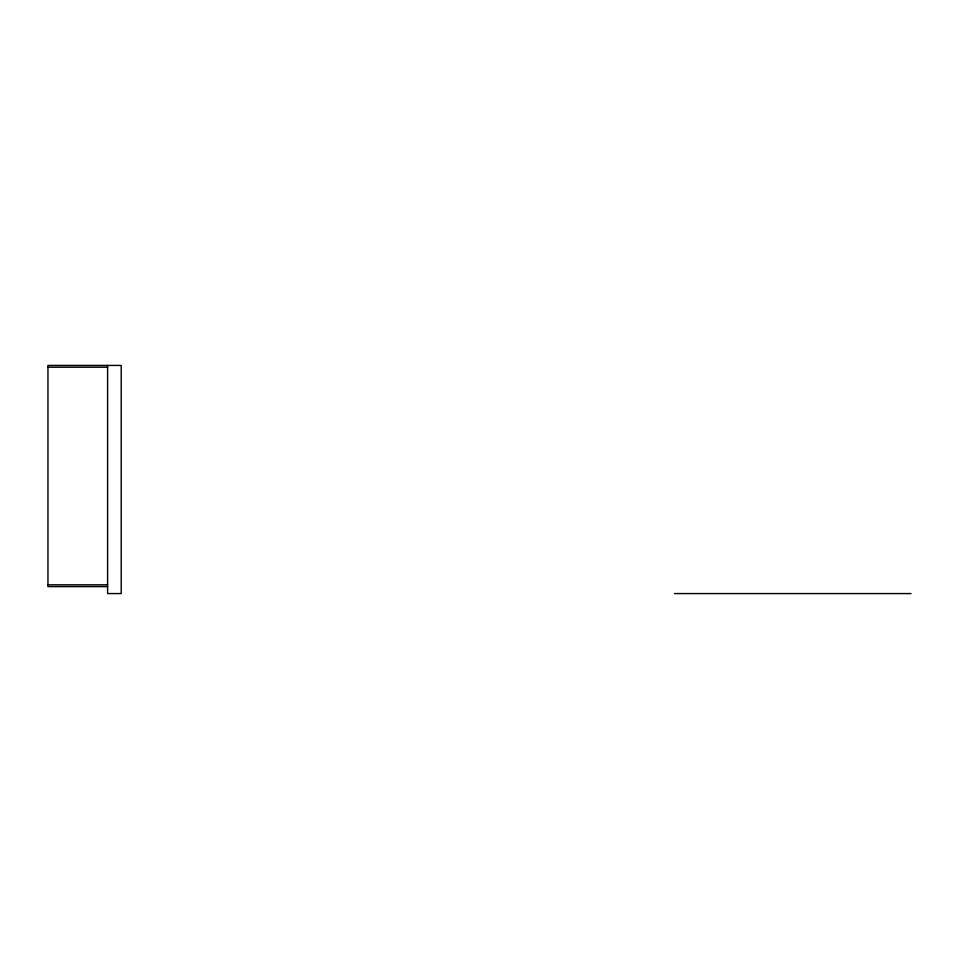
<?xml version="1.0" encoding="UTF-8"?>
<svg xmlns="http://www.w3.org/2000/svg" width="959" height="959" viewBox="0 0 959 959"><rect width="100%" height="100%" fill="white"/><g stroke="black" fill="none" stroke-linecap="round" stroke-linejoin="round"><path stroke-width="1.44" d="M47.95 367.213L107.6 367.213M47.95 584.822L107.6 584.822M107.6 586.608L47.95 586.608L47.95 365.427L121.218 365.427L121.218 593.573L107.6 593.573L107.6 365.427M674.465 593.573L911.05 593.573"/></g></svg>
